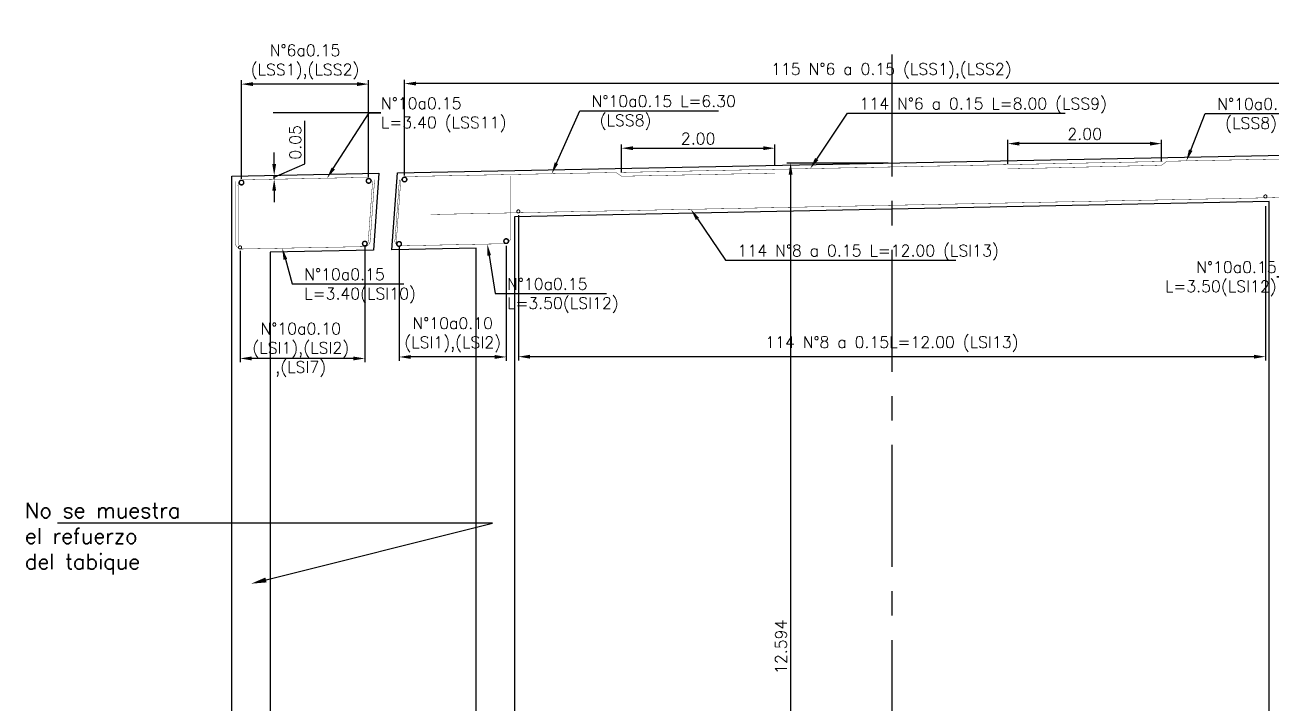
# Model space of a CAD drawing. Header units: metres. Extents: x 1080594 to 1081411, y 976871 to 977162.
# Drawn here: x 1080851.72 to 1080867.94, y 977096.94 to 977105.77 of the extents above; entities that cross this region are included whole.
import ezdxf
from ezdxf import colors
from ezdxf.entities.mleader import LeaderData, LeaderLine
from ezdxf.math import Vec2, Vec3

# ---------------------------------------------------------------- set-up
doc = ezdxf.new("R2010")
doc.units = ezdxf.units.M
doc.header["$LTSCALE"] = 25.4
doc.linetypes.add('CENTER', pattern=[2, 1.25, -0.25, 0.25, -0.25])
for name, color, linetype in [('CONTRAPESO', 3, 'Continuous'), ('DIMCONTRAPESO', 1, 'Continuous'), ('EJE VIA', 10, 'CENTER'), ('REF', 6, 'Continuous')]:
    doc.layers.add(name, color=color, linetype=linetype)
doc.layers.add('COTA', color=1, linetype='Continuous', lineweight=30)
doc.layers.add('COTACIM', color=20, linetype='Continuous', lineweight=5)
doc.styles.add('romans', font='romans.shx')
doc.dimstyles.new('Copy 75', dxfattribs={"dimtxt": 0.15, "dimasz": 0.15, "dimexe": 0.05, "dimexo": 0.05, "dimgap": 0.05, "dimtad": 1, "dimzin": 0, "dimdsep": 46, "dimtxsty": 'romans', "dimcen": 0.002, "dimclrd": 1, "dimclre": 1, "dimclrt": 3, "dimadec": 4, "dimazin": 0, "dimtfac": 1, "dimtofl": 0, "dimtmove": 1, "dimatfit": 3, "dimfxl": 1, "dimtolj": 1, "dimtzin": 0, "dimarcsym": 1})

# ---------------------------------------------------------------- blocks, each defined once
blk = doc.blocks.new('*D650')
at = {"layer": 'COTA', "color": 1, "lineweight": -2, "transparency": 16777216}
for p, q in [((1080867.86290589, 977103.4075830238), (1080867.86290589, 977101.3991630119)), ((1080858.142853315, 977103.2899834365), (1080858.142853315, 977101.3991630119)), ((1080867.71290589, 977101.449163012), (1080858.292853315, 977101.449163012))]:
    blk.add_line(p, q, dxfattribs=at)
at = {"layer": 'COTA', "color": 1, "transparency": 16777216}
for points in [[(1080858.292853315, 977101.474163012), (1080858.292853315, 977101.424163012), (1080858.142853315, 977101.449163012)], [(1080867.71290589, 977101.474163012), (1080867.71290589, 977101.424163012), (1080867.86290589, 977101.449163012)]]:
    blk.add_solid(points, dxfattribs=at)
at = {"layer": 'Defpoints', "color": 0, "transparency": 16777216}
for p in [(1080867.86290589, 977103.4575830238), (1080858.142853315, 977103.3399834365), (1080858.142853315, 977101.449163012)]:
    blk.add_point(p, dxfattribs=at)
at = {"layer": 'COTA', "color": 3, "transparency": 16777216, "insert": (1080863.002879603, 977101.6134487262), "char_height": 0.15, "attachment_point": 5, "style": 'romans'}
blk.add_mtext('\\A1;114 N°8 a 0.15L=12.00 (LSI13)', dxfattribs=at)
blk = doc.blocks.new('*D651')
at = {"layer": 'COTA', "color": 1, "lineweight": -2, "transparency": 16777216}
for p, q in [((1080856.661465126, 977103.8059307098), (1080856.661465126, 977105.0539451414)), ((1080869.331291558, 977104.0591768655), (1080869.331291558, 977105.0539451414)), ((1080869.181291559, 977105.0039451413), (1080856.811465126, 977105.0039451413))]:
    blk.add_line(p, q, dxfattribs=at)
at = {"layer": 'COTA', "color": 1, "transparency": 16777216}
for points in [[(1080856.811465126, 977105.0289451414), (1080856.811465126, 977104.9789451413), (1080856.661465126, 977105.0039451413)], [(1080869.181291559, 977105.0289451414), (1080869.181291559, 977104.9789451413), (1080869.331291558, 977105.0039451413)]]:
    blk.add_solid(points, dxfattribs=at)
at = {"layer": 'Defpoints', "color": 0, "transparency": 16777216}
for p in [(1080856.661465126, 977105.0039451413), (1080869.331291558, 977104.0091768655), (1080856.661465126, 977103.7559307098)]:
    blk.add_point(p, dxfattribs=at)
at = {"layer": 'COTA', "color": 3, "transparency": 16777216, "insert": (1080862.996378342, 977105.1682308556), "char_height": 0.15, "attachment_point": 5, "style": 'romans'}
blk.add_mtext('\\A1;115 N°6 a 0.15 (LSS1),(LSS2)', dxfattribs=at)
blk = doc.blocks.new('*D652')
at = {"layer": 'Defpoints', "color": 0, "transparency": 16777216}
for p in [(1080854.965932378, 977103.8089993199), (1080854.965932378, 977103.8089993199), (1080854.965932378, 977103.7588567067)]:
    blk.add_point(p, dxfattribs=at)
at = {"layer": 'DIMCONTRAPESO', "color": 1, "lineweight": -2, "transparency": 16777216}
for p, q in [((1080855.366450239, 977103.9601070402), (1080855.366450239, 977104.5172498974)), ((1080854.965932378, 977103.9589993199), (1080854.965932378, 977104.10899932)), ((1080854.965932378, 977103.7839280133), (1080855.366450239, 977103.9601070402)), ((1080854.965932378, 977103.7588567067), (1080854.965932378, 977103.8089993199)), ((1080854.965932378, 977103.6088567066), (1080854.965932378, 977103.4588567066))]:
    blk.add_line(p, q, dxfattribs=at)
at = {"layer": 'DIMCONTRAPESO', "color": 1, "transparency": 16777216}
for points in [[(1080854.940932378, 977103.9589993199), (1080854.990932378, 977103.9589993199), (1080854.965932378, 977103.8089993199)], [(1080854.940932378, 977103.6088567066), (1080854.990932378, 977103.6088567066), (1080854.965932378, 977103.7588567067)]]:
    blk.add_solid(points, dxfattribs=at)
at = {"layer": 'DIMCONTRAPESO', "color": 3, "transparency": 16777216, "insert": (1080855.241450238, 977104.238678469), "char_height": 0.15, "attachment_point": 5, "rotation": 90, "style": 'romans'}
blk.add_mtext('\\A1;0.05', dxfattribs=at)
blk = doc.blocks.new('*D653')
at = {"layer": 'COTA', "color": 1, "lineweight": -2, "transparency": 16777216}
for p, q in [((1080854.521552928, 977102.8288466852), (1080854.521552928, 977101.3761750263)), ((1080856.145201099, 977102.8943070424), (1080856.145201099, 977101.3761750263)), ((1080855.995201099, 977101.4261750263), (1080854.671552928, 977101.4261750263))]:
    blk.add_line(p, q, dxfattribs=at)
at = {"layer": 'COTA', "color": 1, "transparency": 16777216}
for points in [[(1080854.671552928, 977101.4511750264), (1080854.671552928, 977101.4011750263), (1080854.521552928, 977101.4261750263)], [(1080855.995201099, 977101.4511750264), (1080855.995201099, 977101.4011750263), (1080856.145201099, 977101.4261750263)]]:
    blk.add_solid(points, dxfattribs=at)
at = {"layer": 'Defpoints', "color": 0, "transparency": 16777216}
for p in [(1080856.145201099, 977102.9443070424), (1080854.521552928, 977102.8788466853), (1080854.521552928, 977101.4261750263)]:
    blk.add_point(p, dxfattribs=at)
at = {"layer": 'COTA', "color": 3, "transparency": 16777216, "insert": (1080855.311660884, 977101.5391519541), "char_height": 0.15, "attachment_point": 5, "style": 'romans'}
blk.add_mtext('\\A1;N°10a0.10\\P(LSI1),(LSI2)\\P,(LSI7)', dxfattribs=at)
blk = doc.blocks.new('*D1034')
at = {"layer": 'Defpoints', "color": 0, "transparency": 16777216}
for p in [(1080864.511599583, 977104.2225298553), (1080864.511599583, 977103.910463975), (1080866.5112843, 977103.9417254494)]:
    blk.add_point(p, dxfattribs=at)
at = {"layer": 'DIMCONTRAPESO', "color": 1, "lineweight": -2, "transparency": 16777216}
for p, q in [((1080864.511599583, 977103.9604639751), (1080864.511599583, 977104.2725298554)), ((1080866.3612843, 977104.2225298553), (1080864.661599583, 977104.2225298553)), ((1080866.5112843, 977103.9917254495), (1080866.5112843, 977104.2725298554))]:
    blk.add_line(p, q, dxfattribs=at)
at = {"layer": 'DIMCONTRAPESO', "color": 1, "transparency": 16777216}
for points in [[(1080864.661599583, 977104.2475298553), (1080864.661599583, 977104.1975298553), (1080864.511599583, 977104.2225298553)], [(1080866.3612843, 977104.2475298553), (1080866.3612843, 977104.1975298553), (1080866.5112843, 977104.2225298553)]]:
    blk.add_solid(points, dxfattribs=at)
at = {"layer": 'DIMCONTRAPESO', "color": 3, "transparency": 16777216, "insert": (1080865.511441941, 977104.3475298553), "char_height": 0.15, "attachment_point": 5, "style": 'romans'}
blk.add_mtext('\\A1;2.00', dxfattribs=at)
blk = doc.blocks.new('*D655')
at = {"layer": 'COTA', "color": 1, "lineweight": -2, "transparency": 16777216}
for p, q in [((1080856.590659349, 977102.8736728762), (1080856.590659349, 977101.3956371158)), ((1080857.98618203, 977102.8943070424), (1080857.98618203, 977101.3956371158)), ((1080857.83618203, 977101.4456371159), (1080856.740659348, 977101.4456371159))]:
    blk.add_line(p, q, dxfattribs=at)
at = {"layer": 'COTA', "color": 1, "transparency": 16777216}
for points in [[(1080856.740659348, 977101.4706371159), (1080856.740659348, 977101.4206371158), (1080856.590659349, 977101.4456371159)], [(1080857.83618203, 977101.4706371159), (1080857.83618203, 977101.4206371158), (1080857.98618203, 977101.4456371159)]]:
    blk.add_solid(points, dxfattribs=at)
at = {"layer": 'Defpoints', "color": 0, "transparency": 16777216}
for p in [(1080856.590659349, 977102.9236728762), (1080857.98618203, 977102.9443070424), (1080856.590659349, 977101.4456371159)]:
    blk.add_point(p, dxfattribs=at)
at = {"layer": 'COTA', "color": 3, "transparency": 16777216, "insert": (1080857.288420689, 977101.7349228301), "char_height": 0.15, "attachment_point": 5, "style": 'romans'}
blk.add_mtext('\\A1;N°10a0.10\\P(LSI1),(LSI2)', dxfattribs=at)
blk = doc.blocks.new('*D663')
at = {"layer": 'COTA', "color": 1, "lineweight": -2, "transparency": 16777216}
for p, q in [((1080854.539873229, 977103.7656703803), (1080854.539873229, 977105.0472130378)), ((1080856.194954929, 977103.787835236), (1080856.194954929, 977105.0472130378)), ((1080856.044954929, 977104.9972130378), (1080854.689873229, 977104.9972130378))]:
    blk.add_line(p, q, dxfattribs=at)
at = {"layer": 'COTA', "color": 1, "transparency": 16777216}
for points in [[(1080854.689873229, 977105.0222130378), (1080854.689873229, 977104.9722130378), (1080854.539873229, 977104.9972130378)], [(1080856.044954929, 977105.0222130378), (1080856.044954929, 977104.9722130378), (1080856.194954929, 977104.9972130378)]]:
    blk.add_solid(points, dxfattribs=at)
at = {"layer": 'Defpoints', "color": 0, "transparency": 16777216}
for p in [(1080854.539873229, 977104.9972130378), (1080856.194954929, 977103.737835236), (1080854.539873229, 977103.7156703803)]:
    blk.add_point(p, dxfattribs=at)
at = {"layer": 'COTA', "color": 3, "transparency": 16777216, "insert": (1080855.367414079, 977105.2864987521), "char_height": 0.15, "attachment_point": 5, "style": 'romans'}
blk.add_mtext('\\A1;N°6a0.15\\P(LSS1),(LSS2)', dxfattribs=at)
blk = doc.blocks.new('*D726')
at = {"layer": 'Defpoints', "color": 0, "transparency": 16777216}
for p in [(1080861.479443144, 977104.1628910801), (1080859.484418829, 977103.7978594755), (1080861.479443144, 977103.8882131834)]:
    blk.add_point(p, dxfattribs=at)
at = {"layer": 'DIMCONTRAPESO', "color": 1, "lineweight": -2, "transparency": 16777216}
for p, q in [((1080859.484418829, 977103.8478594755), (1080859.484418829, 977104.2128910802)), ((1080859.634418829, 977104.1628910801), (1080861.329443144, 977104.1628910801)), ((1080861.479443144, 977103.9382131834), (1080861.479443144, 977104.2128910802))]:
    blk.add_line(p, q, dxfattribs=at)
at = {"layer": 'DIMCONTRAPESO', "color": 1, "transparency": 16777216}
for points in [[(1080859.634418829, 977104.1878910802), (1080859.634418829, 977104.1378910801), (1080859.484418829, 977104.1628910801)], [(1080861.329443144, 977104.1878910802), (1080861.329443144, 977104.1378910801), (1080861.479443144, 977104.1628910801)]]:
    blk.add_solid(points, dxfattribs=at)
at = {"layer": 'DIMCONTRAPESO', "color": 3, "transparency": 16777216, "insert": (1080860.481930987, 977104.2878910801), "char_height": 0.15, "attachment_point": 5, "style": 'romans'}
blk.add_mtext('\\A1;2.00', dxfattribs=at)
blk = doc.blocks.new('*D882')
at = {"layer": 'COTA', "color": 1, "lineweight": -2, "transparency": 16777216}
for p, q in [((1080862.952853315, 977103.9697377386), (1080861.635078393, 977103.9697377386)), ((1080861.685078393, 977103.8197377386), (1080861.685078393, 977091.5257377387)), ((1080862.952853315, 977091.3757377387), (1080861.635078393, 977091.3757377387))]:
    blk.add_line(p, q, dxfattribs=at)
at = {"layer": 'COTA', "color": 1, "transparency": 16777216}
for points in [[(1080861.660078393, 977103.8197377386), (1080861.710078393, 977103.8197377386), (1080861.685078393, 977103.9697377386)], [(1080861.660078393, 977091.5257377387), (1080861.710078393, 977091.5257377387), (1080861.685078393, 977091.3757377387)]]:
    blk.add_solid(points, dxfattribs=at)
at = {"layer": 'Defpoints', "color": 0, "transparency": 16777216}
for p in [(1080863.002853315, 977103.9697377386), (1080861.685078393, 977091.3757377387), (1080863.002853315, 977091.3757377387)]:
    blk.add_point(p, dxfattribs=at)
at = {"layer": 'COTA', "color": 3, "transparency": 16777216, "insert": (1080861.560078393, 977097.6727377387), "char_height": 0.15, "attachment_point": 5, "rotation": 90, "style": 'romans'}
blk.add_mtext('\\A1;12.594', dxfattribs=at)

msp = doc.modelspace()

# ---------------------------------------------------------------- linework, layer by layer
at = {"layer": 'CONTRAPESO'}
for points in [[(1080871.09280074, 977094.3639377388), (1080871.086240535, 977103.131205503), (1080869.738821855, 977103.1042571295), (1080869.667009176, 977104.1030208558), (1080871.585984063, 977104.1414003535), (1080871.592853315, 977094.3639377388), (1080871.59285375, 977094.3633441384), (1080871.592853532, 977091.3754409384), (1080854.412853097, 977091.3760345388), (1080854.412853315, 977094.3639377388), (1080854.412853315, 977094.3639377388), (1080854.412853315, 977103.7979377387), (1080856.328229399, 977103.8362452603), (1080856.256209885, 977102.8346048901), (1080854.912657393, 977102.8077338402), (1080854.912853315, 977094.3639377389), (1080857.59280074, 977094.3639377388), (1080857.59280074, 977094.3639377388), (1080857.591638376, 977102.8613134599), (1080856.497175982, 977102.839424212)], [(1080856.497175982, 977102.839424212), (1080856.569195496, 977103.8410645823), (1080869.426735117, 977104.0982153746), (1080869.498547795, 977103.0994516483), (1080868.407259552, 977103.0776258834), (1080868.412853315, 977094.3639377389), (1080871.09280074, 977094.3639377388), (1080871.09280074, 977094.3639377388)], [(1080867.201492158, 977092.3639377388), (1080867.201492158, 977094.3639377388), (1080867.912769787, 977094.3639377388), (1080867.912738836, 977103.4678154611), (1080858.091384302, 977103.2713883704), (1080858.092118809, 977094.3639377388), (1080858.804214471, 977094.3639377388), (1080858.804214471, 977092.3639377388), (1080867.201492158, 977092.3639377388)]]:
    msp.add_lwpolyline(points, dxfattribs=at)
at = {"layer": 'EJE VIA', "ltscale": 0.05}
msp.add_lwpolyline([(1080863.002853315, 977105.381446099), (1080863.002853315, 977090.1102179963)], dxfattribs=at)
at = {"layer": 'REF', "ltscale": 0.1}
for points, const_width in [([(1080866.524071241, 977103.9901321001), (1080859.48641843, 977103.8479471983)], 0.004999999999999999), ([(1080869.002257318, 977103.5397278237), (1080857.003449311, 977103.3001016175)], 0.005)]:
    msp.add_lwpolyline(points, dxfattribs=dict(at, const_width=const_width))
for points, const_width in [([(1080864.510487139, 977103.8929718344), (1080866.5112843, 977103.9417254494), (1080866.581156238, 977103.9930516774), (1080869.308160121, 977104.0468189382, -0.4142471883168138), (1080869.385686205, 977103.9723673944), (1080869.435809568, 977103.207223399)], 0.004999999999999999), ([(1080854.462853315, 977103.7295222341), (1080854.462798949, 977102.9269108535, 0.4204172656185837), (1080854.540286917, 977102.8508073771), (1080856.140213805, 977102.8821395248, 0.3876850183573457), (1080856.21452974, 977102.9526702069), (1080856.272197948, 977103.7541556482)], 0.005), ([(1080854.495923674, 977102.9035121369), (1080854.495266153, 977103.6715397281, -0.4306397236984851), (1080854.568567964, 977103.7506806254), (1080856.16762135, 977103.7832152761, -0.3701617150848962), (1080856.244657131, 977103.7139158406), (1080856.188583196, 977102.9340450298)], 0.004999999999999999), ([(1080858.039956523, 977103.7992728462), (1080858.04001094, 977102.9959093623, -0.4072192102190493), (1080857.965835287, 977102.9199261138), (1080856.603572308, 977102.8921157849, -0.4684548895980308), (1080856.53709505, 977102.962646467), (1080856.595162977, 977103.7541575077)], 0.005), ([(1080861.482024881, 977103.8382642855), (1080859.484418829, 977103.7978594755), (1080859.413558719, 977103.8470584501), (1080856.684874401, 977103.7942560186, 0.4142471883168138), (1080856.610387184, 977103.7167642087), (1080856.553353674, 977102.9235477156)], 0.004999999999999999)]:
    msp.add_lwpolyline(points, format="xyb", dxfattribs=dict(at, const_width=const_width))
for points, const_width in [([(1080854.530348229, 977103.7156703804, 1), (1080854.549398229, 977103.7156703804, 1)], 0.06), ([(1080856.185429929, 977103.7378352359, 1), (1080856.204479929, 977103.7378352359, 1)], 0.06), ([(1080856.670990126, 977103.7559307099, -1), (1080856.651940126, 977103.7559307099, -1)], 0.06), ([(1080867.86925589, 977103.5348351626, -1), (1080867.85655589, 977103.5348351626, -1)], 0.04), ([(1080858.136503315, 977103.3399834365, 1), (1080858.149203315, 977103.3399834365, 1)], 0.04), ([(1080856.154726099, 977102.9208518835, -1), (1080856.135676099, 977102.9208518835, -1)], 0.06), ([(1080856.600184348, 977102.9164967134, -1), (1080856.581134349, 977102.9164967134, -1)], 0.06), ([(1080857.993762847, 977102.9535451048, -1), (1080857.974712847, 977102.9535451048, -1)], 0.06), ([(1080854.515202929, 977102.8716705226, 1), (1080854.527902928, 977102.8716705226, 1)], 0.04)]:
    msp.add_lwpolyline(points, format="xyb", close=True, dxfattribs=dict(at, const_width=const_width))

# ---------------------------------------------------------------- dimensions: what is measured, and where the dimension line sits
at = {"layer": 'COTA'}
for base, p1, p2, text, picture, middle in [((1080856.661465126, 977105.0039451413), (1080869.331291558, 977104.0091768655), (1080856.661465126, 977103.7559307098), '115 N°6 a 0.15 (LSS1),(LSS2)', '*D651', (1080862.996378342, 977105.1682308556)), ((1080858.142853315, 977101.449163012), (1080867.86290589, 977103.4575830238), (1080858.142853315, 977103.3399834365), '114 N°8 a 0.15L=12.00 (LSI13)', '*D650', (1080863.002879603, 977101.6134487262))]:
    dim = msp.add_linear_dim(base=base, p1=p1, p2=p2, angle=180, text=text, dimstyle='Copy 75', dxfattribs=at)
    dim.commit()
    dim.dimension.update_dxf_attribs({"geometry": picture, "text_midpoint": middle})
for base, p1, p2, text, picture, middle in [((1080854.539873229, 977104.9972130378), (1080856.194954929, 977103.737835236), (1080854.539873229, 977103.7156703803), 'N°6a0.15\\P(LSS1),(LSS2)', '*D663', (1080855.367414079, 977104.9972130378)), ((1080854.521552928, 977101.4261750263), (1080856.145201099, 977102.9443070424), (1080854.521552928, 977102.8788466853), 'N°10a0.10\\P(LSI1),(LSI2)\\P,(LSI7)', '*D653', (1080855.311660884, 977101.1105805256)), ((1080856.590659349, 977101.4456371159), (1080857.98618203, 977102.9443070424), (1080856.590659349, 977102.9236728762), 'N°10a0.10\\P(LSI1),(LSI2)', '*D655', (1080857.288420689, 977101.4456371159))]:
    dim = msp.add_linear_dim(base=base, p1=p1, p2=p2, angle=180, text=text, dimstyle='Copy 75', dxfattribs=at)
    dim.commit()
    dim.dimension.update_dxf_attribs({"geometry": picture, "text_midpoint": middle, "dimtype": 160})
at = {"layer": 'COTA', "color": 2}
dim = msp.add_linear_dim(base=(1080861.685078393, 977091.3757377387), p1=(1080863.002853315, 977103.9697377386), p2=(1080863.002853315, 977091.3757377387), angle=90, dimstyle='Copy 75', override={"dimdec": 3}, dxfattribs=at)
dim.commit()
dim.dimension.update_dxf_attribs({"geometry": '*D882', "text_midpoint": (1080861.560078393, 977097.6727377387)})
at = {"layer": 'DIMCONTRAPESO'}
dim = msp.add_linear_dim(base=(1080854.965932378, 977103.8089993199), p1=(1080854.965932378, 977103.7588567067), p2=(1080854.965932378, 977103.8089993199), angle=90, dimstyle='Copy 75', dxfattribs=at)
dim.commit()
dim.dimension.update_dxf_attribs({"geometry": '*D652', "text_midpoint": (1080855.366450238, 977104.0101070404), "dimtype": 160})
at = {"layer": 'DIMCONTRAPESO', "color": 2}
for base, p1, p2, picture, middle in [((1080861.479443144, 977104.1628910801), (1080859.484418829, 977103.7978594755), (1080861.479443144, 977103.8882131834), '*D726', (1080860.481930987, 977104.2878910801)), ((1080864.511599583, 977104.2225298553), (1080866.5112843, 977103.9417254494), (1080864.511599583, 977103.910463975), '*D1034', (1080865.511441941, 977104.3475298553))]:
    dim = msp.add_linear_dim(base=base, p1=p1, p2=p2, dimstyle='Copy 75', dxfattribs=at)
    dim.commit()
    dim.dimension.update_dxf_attribs({"geometry": picture, "text_midpoint": middle})

# ---------------------------------------------------------------- leaders
at = {"layer": 'COTACIM'}
ml = msp.add_multileader_mtext('Standard', dxfattribs=at)
ml.set_content('N°10a0.15\\PL=3.40{\\A1; (LSS11)}', color=3, style='romans')
ml.set_leader_properties(color=256)
ml.build(insert=Vec2(0, 0))
ml.multileader.update_dxf_attribs({"text_left_attachment_type": 6, "text_right_attachment_type": 6, "dogleg_length": 0.1560199508385566, "arrow_head_size": 0.15})
ctx = ml.context
ctx.base_point, ctx.char_height, ctx.arrow_head_size, ctx.landing_gap_size, ctx.plane_origin = Vec3(1080856.355485095, 977104.6228667906), 0.15, 0.15, 0, Vec3(1080855.428889812, 977103.5929271427)
ctx.left_attachment, ctx.right_attachment = 6, 6
notes = []
notes.append((ctx, [(0, (1, 1, 0), (1080856.199465145, 977104.6228667906), (1, 0), 0.1560199508385566, [(0, [(1080855.65329274, 977103.7727365281)], 0, [])])]))
ctx.mtext.insert, ctx.mtext.width, ctx.mtext.flow_direction = Vec3(1080856.355485095, 977104.8228667906), 2.150599964195862, 5
ml = msp.add_multileader_mtext('Standard', dxfattribs=at)
ml.set_content('N°10a0.15 L=6.30\\P{\\A1; (LSS8)}', color=3, style='romans')
ml.set_leader_properties(color=256)
ml.build(insert=Vec2(0, 0))
ml.multileader.update_dxf_attribs({"text_left_attachment_type": 6, "text_right_attachment_type": 6, "dogleg_length": 0.1560199508385566, "arrow_head_size": 0.15})
ctx = ml.context
ctx.base_point, ctx.char_height, ctx.arrow_head_size, ctx.landing_gap_size, ctx.plane_origin = Vec3(1080859.096574781, 977104.6506283697), 0.15, 0.15, 0, Vec3(1080861.419154298, 977103.6247640913)
ctx.left_attachment, ctx.right_attachment = 6, 6
notes.append((ctx, [(0, (1, 1, 0), (1080858.94055483, 977104.6506283697), (1, 0), 0.1560199508385566, [(0, [(1080858.577324645, 977103.8308765884)], 0, [])])]))
ctx.mtext.insert, ctx.mtext.width, ctx.mtext.flow_direction = Vec3(1080859.096574781, 977104.8506283696), 3.436524776741862, 5
ml = msp.add_multileader_mtext('Standard', dxfattribs=at)
ml.set_content('\\A1;114 N°6 a 0.15 L=8.00 (LSS9)', color=3, style='romans')
ml.set_leader_properties(color=256)
ml.build(insert=Vec2(0, 0))
ml.multileader.update_dxf_attribs({"text_left_attachment_type": 6, "text_right_attachment_type": 6, "dogleg_length": 0.1560199508385566, "arrow_head_size": 0.15})
ctx = ml.context
ctx.base_point, ctx.char_height, ctx.arrow_head_size, ctx.landing_gap_size, ctx.plane_origin = Vec3(1080862.581089337, 977104.618253138), 0.15, 0.15, 0, Vec3(1080864.903668854, 977103.5923888597)
ctx.left_attachment, ctx.right_attachment = 6, 6
notes.append((ctx, [(0, (1, 1, 0), (1080862.425069386, 977104.618253138), (1, 0), 0.1560199508385566, [(0, [(1080861.940777778, 977103.8975337369)], 0, [])])]))
ctx.mtext.insert, ctx.mtext.width, ctx.mtext.flow_direction = Vec3(1080862.581089337, 977104.818253138), 4.864052230911328, 5
ml = msp.add_multileader_mtext('Standard', dxfattribs=at)
ml.set_content('N°10a0.15 L=6.30\\P{\\A1; (LSS8)}', color=3, style='romans')
ml.set_leader_properties(color=256)
ml.build(insert=Vec2(0, 0))
ml.multileader.update_dxf_attribs({"text_left_attachment_type": 6, "text_right_attachment_type": 6, "dogleg_length": 0.1560199508385566, "arrow_head_size": 0.15})
ctx = ml.context
ctx.base_point, ctx.char_height, ctx.arrow_head_size, ctx.landing_gap_size, ctx.plane_origin = Vec3(1080867.236489222, 977104.613901573), 0.15, 0.15, 0, Vec3(1080869.559068739, 977103.5880372947)
ctx.left_attachment, ctx.right_attachment = 6, 6
notes.append((ctx, [(0, (1, 1, 0), (1080867.080469271, 977104.613901573), (1, 0), 0.1560199508385566, [(0, [(1080866.834964339, 977103.9980559116)], 0, [])])]))
ctx.mtext.insert, ctx.mtext.width, ctx.mtext.flow_direction = Vec3(1080867.236489222, 977104.813901573), 2.983074594289064, 5
ml = msp.add_multileader_mtext('Standard', dxfattribs=at)
ml.set_content('\\A1;114 N°8 a 0.15 L=12.00 (LSI13)', color=3, style='romans')
ml.set_leader_properties(color=256)
ml.build(insert=Vec2(0, 0))
ml.multileader.update_dxf_attribs({"text_left_attachment_type": 6, "text_right_attachment_type": 6, "dogleg_length": 0.1560199508385566, "arrow_head_size": 0.15})
ctx = ml.context
ctx.base_point, ctx.char_height, ctx.arrow_head_size, ctx.landing_gap_size, ctx.plane_origin = Vec3(1080860.994422563, 977102.7052693333), 0.15, 0.15, 0, Vec3(1080860.387824857, 977097.9483348893)
ctx.left_attachment, ctx.right_attachment = 6, 6
notes.append((ctx, [(0, (1, 1, 0), (1080860.838402612, 977102.7052693333), (1, 0), 0.1560199508385566, [(0, [(1080860.387850478, 977103.3677079622)], 0, [])])]))
ctx.mtext.insert, ctx.mtext.width, ctx.mtext.flow_direction = Vec3(1080860.994422563, 977102.9052693333), 4.761068719672039, 5
ml = msp.add_multileader_mtext('Standard', dxfattribs=at)
ml.set_content('N°10a0.15\\PL=3.50(LSI12)', color=3, style='romans')
ml.set_leader_properties(color=256)
ml.build(insert=Vec2(0, 0))
ml.multileader.update_dxf_attribs({"text_left_attachment_type": 6, "text_right_attachment_type": 6, "dogleg_length": 0.1560199508385566, "arrow_head_size": 0.15})
ctx = ml.context
ctx.base_point, ctx.char_height, ctx.arrow_head_size, ctx.landing_gap_size, ctx.plane_origin, ctx.plane_x_axis, ctx.plane_y_axis = Vec3(1080866.452853873, 977102.4891109456), 0.15, 0.15, 0, Vec3(1080868.26727075, 977098.0659010466), Vec3(0.9999999996108744, -2.789715435051243e-05), Vec3(2.789715435051243e-05, 0.9999999996108744)
ctx.left_attachment, ctx.right_attachment, ctx.text_align_type = 6, 6, 2
notes.append((ctx, [(0, (1, 1, 0), (1080868.16601668, 977102.4890631532), (-0.9999999996108744, 2.789715435051243e-05), 0.1560199508385566, [(0, [(1080868.26741214, 977103.1338594072)], 0, [])])]))
ctx.mtext.insert, ctx.mtext.text_direction, ctx.mtext.rotation, ctx.mtext.width, ctx.mtext.alignment, ctx.mtext.flow_direction = Vec3(1080868.010002309, 977102.6890675056), Vec3(0.9999999996108744, -2.789715435051243e-05), 6.283157410025233, 2.581570537062362, 3, 5
ml = msp.add_multileader_mtext('Standard', dxfattribs=at)
ml.set_content('N°10a0.15\\PL=3.40(LSI10)', color=3, style='romans')
ml.set_leader_properties(color=256)
ml.build(insert=Vec2(0, 0))
ml.multileader.update_dxf_attribs({"text_left_attachment_type": 6, "text_right_attachment_type": 6, "dogleg_length": 0.1560199508385566, "arrow_head_size": 0.15})
ctx = ml.context
ctx.base_point, ctx.char_height, ctx.arrow_head_size, ctx.landing_gap_size, ctx.plane_origin = Vec3(1080855.357500369, 977102.3957964759), 0.15, 0.15, 0, Vec3(1080855.070261313, 977097.7932277618)
ctx.left_attachment, ctx.right_attachment = 6, 6
notes.append((ctx, [(0, (1, 1, 0), (1080855.201480418, 977102.3957964759), (1, 0), 0.1560199508385566, [(0, [(1080855.070261333, 977102.8611861243)], 0, [])])]))
ctx.mtext.insert, ctx.mtext.width, ctx.mtext.flow_direction = Vec3(1080855.357500369, 977102.5957964759), 2.182405574480072, 5
ml = msp.add_multileader_mtext('Standard', dxfattribs=at)
ml.set_content('N°10a0.15\\PL=3.50(LSI12)', color=3, style='romans')
ml.set_leader_properties(color=256)
ml.build(insert=Vec2(0, 0))
ml.multileader.update_dxf_attribs({"text_left_attachment_type": 6, "text_right_attachment_type": 6, "dogleg_length": 0.1560199508385566, "arrow_head_size": 0.15})
ctx = ml.context
ctx.base_point, ctx.char_height, ctx.arrow_head_size, ctx.landing_gap_size, ctx.plane_origin = Vec3(1080857.995785386, 977102.2704837394), 0.15, 0.15, 0, Vec3(1080857.738387944, 977097.8473244592)
ctx.left_attachment, ctx.right_attachment = 6, 6
notes.append((ctx, [(0, (1, 1, 0), (1080857.839765435, 977102.2704837394), (1, 0), 0.1560199508385566, [(0, [(1080857.738387964, 977102.9152828217)], 0, [])])]))
ctx.mtext.insert, ctx.mtext.width, ctx.mtext.flow_direction = Vec3(1080857.995785386, 977102.4704837394), 2.581570537062362, 5
ml = msp.add_multileader_mtext('Standard', dxfattribs=at)
ml.set_content('No se muestra\\Pel refuerzo \\Pdel tabique', color=3, style='romans')
ml.set_leader_properties(color=1)
ml.build(insert=Vec2(0, 0))
ml.multileader.update_dxf_attribs({"text_left_attachment_type": 6, "text_right_attachment_type": 6, "dogleg_length": 0, "arrow_head_size": 0.2})
ctx = ml.context
ctx.base_point, ctx.char_height, ctx.arrow_head_size, ctx.landing_gap_size, ctx.plane_origin = Vec3(1080851.722549892, 977099.2821302867), 0.2, 0.2, 0, Vec3(1080856.285468, 977098.1260341231)
ctx.left_attachment, ctx.right_attachment = 6, 6
notes.append((ctx, [(1, (1, 1, 0), (1080853.989216559, 977099.2821302867), (-1, 0), 0, [(1, [(1080854.665468, 977098.4946841785), (1080857.80475911, 977099.2821302867)], 0, [])])]))
ctx.mtext.insert, ctx.mtext.width, ctx.mtext.flow_direction = Vec3(1080851.722549892, 977099.5487969534), 10.32887004455552, 5
for ctx, leaders in notes:
    for number, flags, end, landing, length, lines in leaders:
        leader = LeaderData()
        leader.index, (leader.has_last_leader_line, leader.has_dogleg_vector, leader.attachment_direction) = number, flags
        leader.last_leader_point, leader.dogleg_vector, leader.dogleg_length = Vec3(end), Vec3(landing), length
        for number, points, colour, breaks in lines:
            line = LeaderLine()
            line.index, line.vertices, line.color, line.breaks = number, Vec3.list(points), colors.encode_raw_color(colour), breaks
            leader.lines.append(line)
        ctx.leaders.append(leader)

doc.saveas('drawing.dxf')
